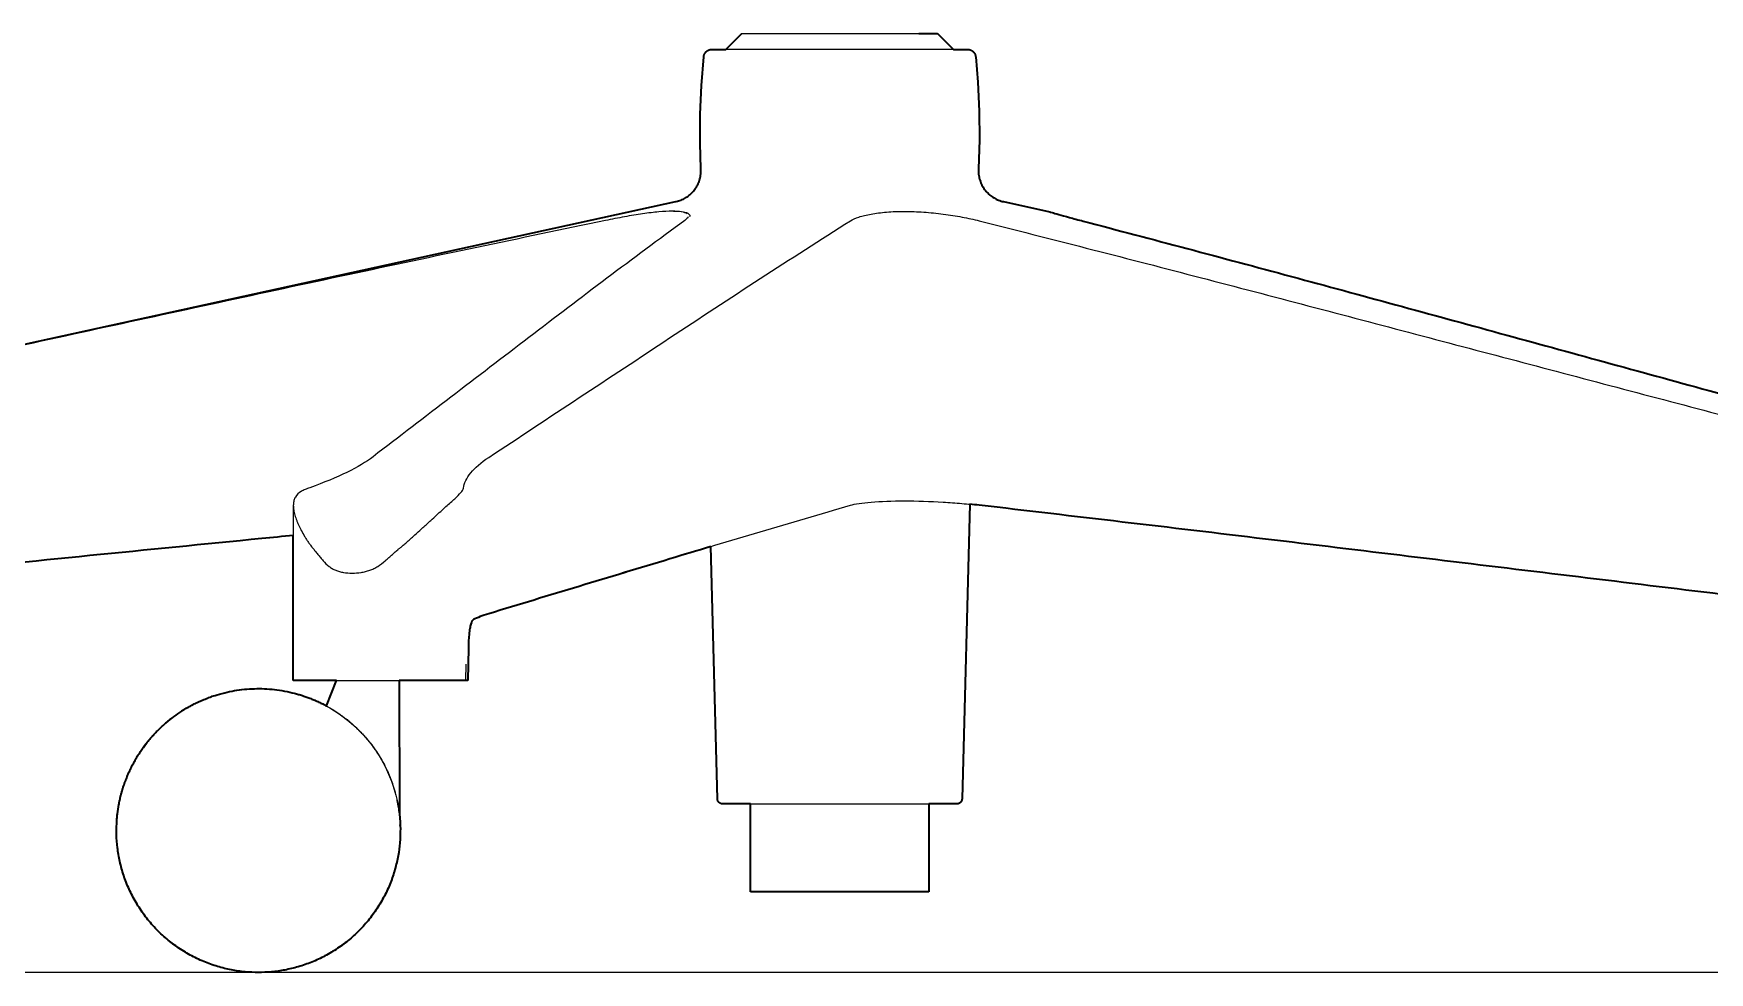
# Model space of a CAD drawing. Header units: millimetres. Extents: x 0 to 2114, y -1303 to 973.
# Drawn here: x 1493.5 to 1868.7, y 0 to 210.2 of the extents above; entities that cross this region are included whole.
import ezdxf

# ---------------------------------------------------------------- set-up
doc = ezdxf.new("R2010")
doc.units = ezdxf.units.MM
doc.layers.add('Blocks', color=7, linetype='Continuous')
for name, color, linetype, lineweight, true_color in [('Blocks$Inner', 7, 'Continuous', 25, 0x007f00), ('Blocks$Outline', 7, 'Continuous', 35, 0xff3f3f), ('Groud', 7, 'Continuous', 25, 0x243775)]:
    doc.layers.add(name, color=color, linetype=linetype, lineweight=lineweight, true_color=true_color)

# ---------------------------------------------------------------- blocks, each defined once
blk = doc.blocks.new('Aeron Size B Office Chair Side')
at = {"layer": 'Blocks$Inner'}
for p, q in [((418.54, 69.01), (418.46, 65.34)), ((389.58, 65.34), (387.35, 59.67)), ((403.61, 65.34), (403.67, 35.53))]:
    blk.add_line(p, q, dxfattribs=at)
for points in [[(519.98, 210.24), (524.17, 210.24), (527.72, 206.69), (476.77, 206.69), (480.33, 210.24), (524.17, 210.24)], [(477.15, 206.69), (476.62, 206.69), (476.13, 206.69), (475.69, 206.69), (475.28, 206.69), (474.92, 206.69), (474.6, 206.69), (474.33, 206.69), (474.1, 206.69), (473.92, 206.69), (473.78, 206.69), (473.68, 206.69), (473.63, 206.69), (473.56, 206.68), (473.48, 206.68), (473.41, 206.67), (473.34, 206.66), (473.26, 206.65), (473.19, 206.63), (473.12, 206.62), (473.05, 206.59), (472.98, 206.57), (472.92, 206.54), (472.85, 206.51), (472.78, 206.48), (472.72, 206.44), (472.66, 206.41), (472.59, 206.37), (472.53, 206.32), (472.48, 206.28), (472.42, 206.23), (472.37, 206.18), (472.31, 206.13), (472.26, 206.08), (472.22, 206.02), (472.17, 205.96), (472.13, 205.91), (472.09, 205.84), (472.05, 205.78), (472.01, 205.72), (471.98, 205.65), (471.95, 205.59), (471.92, 205.52), (471.9, 205.45), (471.87, 205.38), (471.85, 205.31), (471.84, 205.24), (471.82, 205.17), (471.81, 205.09), (471.81, 205.04), (471.27, 198.6), (471, 192.15), (470.98, 185.69), (471.18, 179.95), (471.19, 179.66), (471.19, 179.38), (471.18, 179.09), (471.15, 178.81), (471.11, 178.52), (471.07, 178.24), (471.01, 177.96), (470.94, 177.68), (470.86, 177.41), (470.77, 177.14), (470.66, 176.87), (470.55, 176.61), (470.43, 176.35), (470.29, 176.1), (470.15, 175.85), (469.99, 175.61), (469.83, 175.38), (469.66, 175.15), (469.48, 174.93), (469.29, 174.71), (469.09, 174.51), (468.88, 174.31), (468.67, 174.12), (468.45, 173.94), (468.22, 173.77), (467.98, 173.61), (467.74, 173.45), (467.49, 173.31), (467.24, 173.18), (466.98, 173.06), (466.72, 172.94), (466.45, 172.84), (466.18, 172.75), (465.91, 172.67), (465.63, 172.6), (465.57, 172.59), (169.22, 107.72)], [(549.31, 170.32), (538.92, 172.59), (538.64, 172.66), (538.37, 172.73), (538.1, 172.82), (537.83, 172.92), (537.56, 173.03), (537.3, 173.15), (537.05, 173.28), (536.8, 173.43), (536.56, 173.58), (536.32, 173.74), (536.09, 173.91), (535.87, 174.08), (535.65, 174.27), (535.45, 174.47), (535.25, 174.67), (535.05, 174.88), (534.87, 175.1), (534.7, 175.33), (534.53, 175.56), (534.38, 175.8), (534.23, 176.05), (534.1, 176.3), (533.97, 176.56), (533.85, 176.82), (533.75, 177.08), (533.66, 177.35), (533.57, 177.63), (533.5, 177.9), (533.44, 178.18), (533.39, 178.46), (533.35, 178.75), (533.32, 179.03), (533.31, 179.32), (533.3, 179.6), (533.31, 179.89), (533.31, 179.95), (533.53, 186.4), (533.48, 192.87), (533.17, 199.32), (532.69, 205.04), (532.68, 205.12), (532.67, 205.19), (532.65, 205.26), (532.63, 205.33), (532.61, 205.4), (532.59, 205.47), (532.57, 205.54), (532.54, 205.61), (532.5, 205.67), (532.47, 205.74), (532.43, 205.8), (532.4, 205.86), (532.35, 205.92), (532.31, 205.98), (532.26, 206.04), (532.22, 206.09), (532.16, 206.15), (532.11, 206.2), (532.06, 206.25), (532, 206.29), (531.94, 206.34), (531.88, 206.38), (531.82, 206.42), (531.76, 206.45), (531.69, 206.49), (531.63, 206.52), (531.56, 206.55), (531.49, 206.58), (531.42, 206.6), (531.35, 206.62), (531.28, 206.64), (531.21, 206.65), (531.14, 206.67), (531.06, 206.68), (530.99, 206.68), (530.92, 206.69), (530.87, 206.69), (530.81, 206.69), (530.72, 206.69), (530.58, 206.69), (530.4, 206.69), (530.17, 206.69), (529.89, 206.69), (529.57, 206.69), (529.21, 206.69), (528.81, 206.69), (528.36, 206.69), (527.87, 206.69), (527.34, 206.69), (526.77, 206.69), (526.16, 206.69), (525.51, 206.69), (524.83, 206.69), (524.11, 206.69), (523.35, 206.69), (522.56, 206.69), (521.74, 206.69), (520.88, 206.69), (520, 206.69), (519.09, 206.69), (518.15, 206.69), (517.19, 206.69), (516.2, 206.69), (515.19, 206.69), (514.16, 206.69), (513.11, 206.69), (512.04, 206.69), (510.96, 206.69), (509.86, 206.69), (508.75, 206.69), (507.63, 206.69), (506.5, 206.69), (505.37, 206.69), (504.23, 206.69), (503.08, 206.69), (501.94, 206.69), (500.79, 206.69), (499.65, 206.69), (498.51, 206.69), (497.38, 206.69), (496.26, 206.69), (495.14, 206.69), (494.04, 206.69), (492.95, 206.69), (491.88, 206.69), (490.82, 206.69), (489.78, 206.69), (488.76, 206.69), (487.76, 206.69), (486.78, 206.69), (485.83, 206.69), (484.91, 206.69), (484.01, 206.69), (483.15, 206.69), (482.31, 206.69), (481.5, 206.69), (480.73, 206.69), (479.99, 206.69), (479.29, 206.69), (478.63, 206.69), (478, 206.69), (477.41, 206.69), (476.86, 206.69), (476.35, 206.69), (475.89, 206.69), (475.46, 206.69), (475.08, 206.69), (474.74, 206.69), (474.45, 206.69), (474.2, 206.69), (473.99, 206.69), (473.83, 206.69), (473.72, 206.69), (473.65, 206.69), (473.63, 206.69)], [(530.87, 206.69), (530.84, 206.69), (530.77, 206.69), (530.66, 206.69), (530.5, 206.69), (530.3, 206.69), (530.05, 206.69), (529.75, 206.69), (529.41, 206.69), (529.03, 206.69), (528.61, 206.69), (528.14, 206.69), (527.63, 206.69)], [(379.92, 104.6), (379.92, 65.34), (418.01, 65.34), (419.02, 65.34), (419.06, 69.01), (419.11, 72.67)], [(473.37, 95.36), (474.86, 38.9), (474.86, 38.85), (474.87, 38.8), (474.87, 38.76), (474.88, 38.71), (474.89, 38.66), (474.9, 38.62), (474.92, 38.57), (474.93, 38.52), (474.95, 38.48), (474.97, 38.43), (474.99, 38.39), (475.01, 38.35), (475.04, 38.31), (475.06, 38.27), (475.09, 38.23), (475.12, 38.19), (475.15, 38.15), (475.18, 38.11), (475.22, 38.08), (475.25, 38.05), (475.29, 38.01), (475.32, 37.98), (475.36, 37.95), (475.4, 37.93), (475.44, 37.9), (475.49, 37.88), (475.53, 37.85), (475.57, 37.83), (475.62, 37.81), (475.66, 37.8), (475.71, 37.78), (475.75, 37.77), (475.8, 37.76), (475.85, 37.75), (475.89, 37.74), (475.94, 37.73), (475.99, 37.73), (476.04, 37.73), (476.07, 37.73), (476.12, 37.73), (476.2, 37.73), (476.33, 37.73), (476.5, 37.73), (476.71, 37.73), (476.96, 37.73), (477.25, 37.73), (477.58, 37.73), (477.95, 37.73), (478.36, 37.73), (478.81, 37.73), (479.29, 37.73), (479.81, 37.73), (480.37, 37.73), (480.96, 37.73), (481.59, 37.73), (482.25, 37.73), (482.94, 37.73), (483.67, 37.73), (484.42, 37.73), (485.2, 37.73), (486.01, 37.73), (486.84, 37.73), (487.7, 37.73), (488.58, 37.73), (489.49, 37.73), (490.41, 37.73), (491.35, 37.73), (492.31, 37.73), (493.29, 37.73), (494.28, 37.73), (495.28, 37.73), (496.3, 37.73), (497.32, 37.73), (498.36, 37.73), (499.39, 37.73), (500.44, 37.73), (501.48, 37.73), (502.53, 37.73), (503.58, 37.73), (504.62, 37.73), (505.66, 37.73), (506.7, 37.73), (507.72, 37.73), (508.74, 37.73), (509.75, 37.73), (510.75, 37.73), (511.73, 37.73), (512.7, 37.73), (513.65, 37.73), (514.59, 37.73), (515.5, 37.73), (516.39, 37.73), (517.26, 37.73), (518.11, 37.73), (518.93, 37.73), (519.72, 37.73), (520.49, 37.73), (521.22, 37.73), (521.93, 37.73), (522.6, 37.73), (523.25, 37.73), (523.85, 37.73), (524.43, 37.73), (524.97, 37.73), (525.47, 37.73), (525.93, 37.73), (526.36, 37.73), (526.75, 37.73), (527.1, 37.73), (527.41, 37.73), (527.68, 37.73), (527.9, 37.73), (528.09, 37.73), (528.24, 37.73), (528.34, 37.73), (528.41, 37.73), (528.43, 37.73), (528.47, 37.73), (528.52, 37.73), (528.57, 37.74), (528.62, 37.74), (528.67, 37.75), (528.71, 37.76), (528.76, 37.77), (528.81, 37.79), (528.85, 37.8), (528.9, 37.82), (528.94, 37.84), (528.98, 37.86), (529.03, 37.89), (529.07, 37.91), (529.11, 37.94), (529.15, 37.97), (529.19, 37.99), (529.22, 38.03), (529.26, 38.06), (529.29, 38.09), (529.32, 38.13), (529.36, 38.16), (529.39, 38.2), (529.41, 38.24), (529.44, 38.28), (529.47, 38.32), (529.49, 38.36), (529.51, 38.41), (529.53, 38.45), (529.55, 38.5), (529.57, 38.54), (529.58, 38.59), (529.6, 38.63), (529.61, 38.68), (529.62, 38.73), (529.62, 38.78), (529.63, 38.82), (529.63, 38.87), (529.63, 38.9), (531.38, 104.85)], [(476.07, 37.73), (476.09, 37.73), (476.15, 37.73), (476.26, 37.73), (476.4, 37.73), (476.59, 37.73), (476.82, 37.73), (477.09, 37.73), (477.4, 37.73), (477.75, 37.73), (478.13, 37.73), (478.56, 37.73), (479.03, 37.73), (479.53, 37.73), (480.07, 37.73), (480.64, 37.73), (481.25, 37.73), (481.89, 37.73), (482.57, 37.73)], [(522.24, 37.73), (522.9, 37.73), (523.53, 37.73), (524.12, 37.73), (524.68, 37.73), (525.2, 37.73), (525.69, 37.73), (526.13, 37.73), (526.54, 37.73), (526.91, 37.73), (527.24, 37.73), (527.54, 37.73), (527.79, 37.73), (528, 37.73), (528.16, 37.73), (528.29, 37.73), (528.38, 37.73), (528.43, 37.73)]]:
    blk.add_lwpolyline(points, dxfattribs=at)
blk.add_lwpolyline([(522.21, 37.73), (522.21, 18.08), (482.28, 18.08), (482.28, 37.73)], close=True, dxfattribs=at)
at = {"layer": 'Blocks$Inner', "extrusion": (0, 0, -1)}
for start, end in [(55.3384, 124.6616), (270, 90), (90, 270), (19.2891, 52.4134), (127.5866, 160.7109)]:
    blk.add_arc((-372.1, 31.78), 31.78, start, end, dxfattribs=at)
at = {"layer": 'Blocks$Inner'}
for points in [[(468.08, 169.86), (467.84, 170.05), (467.02, 170.35), (464.85, 170.51), (461.85, 170.36), (458.2, 169.91), (454.1, 169.22), (451.22, 168.67), (449.79, 168.37)], [(465.06, 170.49), (465.92, 170.49), (467.37, 170.38), (468.59, 169.92), (468.74, 169.45), (468.64, 169.2)], [(468.31, 169.2), (468.22, 168.94), (467.96, 168.67), (467.55, 168.37)], [(504.68, 168.32), (505.15, 168.62), (506.42, 169.17), (509.17, 169.85), (512.66, 170.31), (516.7, 170.46), (521.05, 170.3), (525.46, 169.85), (529.7, 169.16), (532.27, 168.62), (533.46, 168.32)], [(556.78, 168.23), (555.64, 168.53), (553.55, 169.07), (551.15, 169.76), (549.65, 170.21), (549.31, 170.31), (549.31, 170.32)], [(449.79, 168.37), (430.61, 164.37), (392.22, 156.28), (334.31, 143.68), (276.65, 131.13), (238.18, 122.74), (218.96, 118.54)], [(467.55, 168.37), (461.75, 164.12), (450.13, 155.51), (432.65, 142.16), (415.22, 128.84), (403.59, 119.94), (397.78, 115.48)], [(423.68, 115.34), (430.43, 119.8), (443.92, 128.72), (464.16, 142.06), (484.45, 155.44), (497.94, 164.06), (504.68, 168.32)], [(533.46, 168.32), (549.45, 164.27), (581.45, 156.07), (629.65, 143.34), (677.7, 130.65), (709.75, 122.16), (725.77, 117.91)], [(397.78, 115.48), (396.26, 114.3), (392.34, 111.97), (386.77, 109.68), (383.62, 108.55)], [(418.01, 108.43), (418.14, 109.56), (419.22, 111.85), (421.93, 114.17), (423.68, 115.34)], [(383.62, 108.55), (383.24, 108.41), (382.53, 108.14), (381.94, 107.86), (381.67, 107.72)], [(417.66, 107.72), (417.76, 107.84), (417.93, 108.08), (418, 108.31), (418.01, 108.43)], [(423.68, 80.32), (430.43, 82.37), (443.93, 86.46), (464.17, 92.58), (484.48, 98.72), (497.95, 102.68), (504.68, 104.63)], [(533.46, 104.63), (554.83, 102.13), (597.57, 97.08), (661.67, 89.28), (704.4, 84.1), (725.77, 81.5)], [(420.24, 79.04), (420.68, 79.25), (421.7, 79.68), (422.98, 80.1), (423.68, 80.32)]]:
    blk.add_open_spline(points, degree=3, dxfattribs=at)
for points, knots in [([(556.78, 168.23), (555.64, 168.53), (553.54, 169.07), (551.15, 169.76), (549.65, 170.21), (549.31, 170.31), (549.31, 170.32)], [3.5, 3.5, 3.5, 3.5, 3.749996, 3.999998, 4.249999, 4.5, 4.5, 4.5, 4.5]), ([(743.48, 117.49), (727.93, 121.77), (696.81, 130.32), (650.17, 143.1), (603.37, 155.91), (572.3, 164.16), (556.78, 168.23)], [2.5, 2.5, 2.5, 2.5, 2.75, 3, 3.25, 3.5, 3.5, 3.5, 3.5]), ([(381.67, 107.72), (381.09, 107.37), (380.46, 106.74), (380.02, 105.69), (379.89, 104.82), (379.95, 103.81), (380.16, 102.68), (380.47, 101.69), (380.79, 100.87), (381.06, 100.26), (381.36, 99.64), (381.81, 98.77), (382.3, 97.88), (382.85, 96.98), (383.3, 96.31), (383.69, 95.75), (383.99, 95.37), (384.16, 95.16), (384.29, 95), (384.42, 94.84), (384.6, 94.62), (384.92, 94.22), (385.38, 93.62), (385.97, 92.9), (386.78, 91.95), (387.66, 91.08), (388.51, 90.49), (389.02, 90.21), (389.41, 90.04), (389.82, 89.9), (390.39, 89.73), (391.44, 89.5), (393.08, 89.37), (394.77, 89.5), (395.92, 89.73), (396.56, 89.9), (397.03, 90.04), (397.49, 90.21), (398.09, 90.49), (399.11, 91.08), (400.23, 91.95), (401.32, 92.9), (402.12, 93.62), (402.79, 94.22), (403.26, 94.61), (403.52, 94.83), (403.73, 95), (403.93, 95.16), (404.19, 95.37), (404.65, 95.75), (405.29, 96.3), (406.04, 96.98), (407.03, 97.88), (407.99, 98.77), (408.82, 99.52), (409.29, 99.95), (409.76, 100.36), (410.34, 100.87), (411.24, 101.68), (412.31, 102.68), (413.52, 103.81), (414.64, 104.82), (415.64, 105.69), (416.78, 106.74), (417.39, 107.37), (417.66, 107.72)], [-8, -8, -8, -8, -7.944444, -7.916667, -7.888889, -7.861111, -7.833333, -7.805556, -7.791667, -7.777778, -7.763889, -7.75, -7.722222, -7.708333, -7.694444, -7.680556, -7.673611, -7.670139, -7.666667, -7.663194, -7.659722, -7.652778, -7.638889, -7.625, -7.611111, -7.583333, -7.569444, -7.5625, -7.555556, -7.548611, -7.541667, -7.527778, -7.5, -7.472222, -7.458333, -7.451389, -7.444444, -7.4375, -7.430556, -7.416667, -7.388889, -7.375, -7.361111, -7.347222, -7.340278, -7.336806, -7.333333, -7.329861, -7.326389, -7.319444, -7.305556, -7.291667, -7.277778, -7.25, -7.236111, -7.229167, -7.222222, -7.208333, -7.194444, -7.166667, -7.138889, -7.111111, -7.083333, -7.055556, -7, -7, -7, -7]), ([(504.68, 104.63), (505.64, 104.91), (508.84, 105.39), (516.54, 105.69), (524, 105.44), (529.67, 105.02), (532.26, 104.77), (533.46, 104.63)], [44.097501, 44.097501, 44.097501, 44.097501, 44.347501, 44.597501, 44.847501, 44.972501, 45.097501, 45.097501, 45.097501, 45.097501]), ([(218.96, 81.78), (244.6, 84.36), (295.89, 89.48), (349.57, 94.86), (377.58, 97.62), (379.95, 97.86)], [45.8390826, 45.8390826, 45.8390826, 45.8390826, 46.172416, 46.5057493, 46.5364879, 46.5364879, 46.5364879, 46.5364879]), ([(419.11, 72.67), (419.13, 73.76), (419.2, 75.32), (419.42, 77.03), (419.71, 78.39), (420.01, 78.93), (420.24, 79.04)], [41.097501, 41.097501, 41.097501, 41.097501, 41.430835, 41.597501, 41.764168, 42.097501, 42.097501, 42.097501, 42.097501]), ([(388.35, 59.1), (388.5, 59.01), (388.85, 58.8), (389.47, 58.4), (390.04, 58.02), (390.51, 57.69), (390.85, 57.45), (391.2, 57.19), (391.69, 56.81), (392.32, 56.31), (392.95, 55.77), (393.45, 55.33), (393.81, 55), (394.17, 54.66), (394.64, 54.2), (395.22, 53.6), (395.79, 52.98), (396.23, 52.48), (396.55, 52.1), (396.86, 51.72), (397.27, 51.2), (397.76, 50.55), (398.32, 49.75), (398.68, 49.21), (398.86, 48.94)], [0.1111111, 0.1111111, 0.1111111, 0.1111111, 0.1388889, 0.1666667, 0.1944444, 0.2083333, 0.2222222, 0.2361111, 0.25, 0.2777778, 0.3055556, 0.3194444, 0.3333333, 0.3472222, 0.3611111, 0.3888889, 0.4166667, 0.4305556, 0.4444444, 0.4583333, 0.4722222, 0.5, 0.5277778, 0.5555556, 0.5555556, 0.5555556, 0.5555556]), ([(399.73, 47.5), (399.77, 47.43), (400.12, 46.81), (400.74, 45.61), (401.38, 44.18), (401.78, 43.17), (401.99, 42.59), (402.15, 42.15), (402.3, 41.71), (402.49, 41.12), (402.62, 40.67), (402.7, 40.37)], [0.6043645, 0.6043645, 0.6043645, 0.6043645, 0.6111111, 0.6666667, 0.7222222, 0.75, 0.7638889, 0.7777778, 0.7916667, 0.8055556, 0.8333333, 0.8333333, 0.8333333, 0.8333333]), ([(403.67, 35.53), (403.61, 36.01), (403.5, 36.75), (403.34, 37.67), (403.23, 38.21), (403.17, 38.49), (403.14, 38.63)], [29.8073144, 29.8073144, 29.8073144, 29.8073144, 29.8628357, 29.8906306, 29.9045281, 29.9184255, 29.9184255, 29.9184255, 29.9184255])]:
    blk.add_open_spline(points, degree=3, knots=knots, dxfattribs=at)
at = {"layer": 'Blocks$Outline'}
for points in [[(476.77, 206.69), (480.33, 210.24)], [(519.98, 210.24), (524.17, 210.24)], [(524.17, 210.24), (527.72, 206.69)], [(472.59, 206.37), (472.66, 206.41)], [(472.66, 206.41), (472.72, 206.44)], [(472.72, 206.44), (472.78, 206.48)], [(472.78, 206.48), (472.85, 206.51)], [(472.85, 206.51), (472.92, 206.54)], [(472.92, 206.54), (472.98, 206.57)], [(472.98, 206.57), (473.05, 206.59)], [(473.05, 206.59), (473.12, 206.62)], [(473.12, 206.62), (473.19, 206.63)], [(473.19, 206.63), (473.26, 206.65)], [(473.26, 206.65), (473.34, 206.66)], [(473.34, 206.66), (473.41, 206.67)], [(473.41, 206.67), (473.48, 206.68)], [(473.48, 206.68), (473.56, 206.68)], [(473.56, 206.68), (473.63, 206.69)], [(473.63, 206.69), (473.65, 206.69)], [(473.65, 206.69), (473.72, 206.69)], [(473.72, 206.69), (473.83, 206.69)], [(473.83, 206.69), (473.99, 206.69)], [(473.99, 206.69), (474.2, 206.69)], [(474.2, 206.69), (474.45, 206.69)], [(474.45, 206.69), (474.74, 206.69)], [(474.74, 206.69), (475.08, 206.69)], [(475.08, 206.69), (475.46, 206.69)], [(475.46, 206.69), (475.89, 206.69)], [(475.89, 206.69), (476.35, 206.69)], [(476.35, 206.69), (476.77, 206.69)], [(527.72, 206.69), (527.87, 206.69)], [(527.87, 206.69), (528.36, 206.69)], [(528.36, 206.69), (528.81, 206.69)], [(528.81, 206.69), (529.21, 206.69)], [(529.21, 206.69), (529.57, 206.69)], [(529.57, 206.69), (529.89, 206.69)], [(529.89, 206.69), (530.17, 206.69)], [(530.17, 206.69), (530.4, 206.69)], [(530.4, 206.69), (530.58, 206.69)], [(530.58, 206.69), (530.72, 206.69)], [(530.72, 206.69), (530.81, 206.69)], [(530.81, 206.69), (530.87, 206.69)], [(530.87, 206.69), (530.92, 206.69)], [(530.92, 206.69), (530.99, 206.68)], [(530.99, 206.68), (531.06, 206.68)], [(531.06, 206.68), (531.14, 206.67)], [(531.14, 206.67), (531.21, 206.65)], [(531.21, 206.65), (531.28, 206.64)], [(531.28, 206.64), (531.35, 206.62)], [(531.35, 206.62), (531.42, 206.6)], [(531.42, 206.6), (531.49, 206.58)], [(531.49, 206.58), (531.56, 206.55)], [(531.56, 206.55), (531.63, 206.52)], [(531.63, 206.52), (531.69, 206.49)], [(531.69, 206.49), (531.76, 206.45)], [(531.76, 206.45), (531.82, 206.42)], [(531.82, 206.42), (531.88, 206.38)], [(531.88, 206.38), (531.94, 206.34)], [(471.27, 198.6), (471.81, 205.04)], [(471.81, 205.09), (471.82, 205.17)], [(471.81, 205.04), (471.81, 205.09)], [(471.82, 205.17), (471.84, 205.24)], [(471.84, 205.24), (471.85, 205.31)], [(471.85, 205.31), (471.87, 205.38)], [(471.87, 205.38), (471.9, 205.45)], [(471.9, 205.45), (471.92, 205.52)], [(471.92, 205.52), (471.95, 205.59)], [(471.95, 205.59), (471.98, 205.65)], [(471.98, 205.65), (472.01, 205.72)], [(472.01, 205.72), (472.05, 205.78)], [(472.05, 205.78), (472.09, 205.84)], [(472.09, 205.84), (472.13, 205.91)], [(472.13, 205.91), (472.17, 205.96)], [(472.17, 205.96), (472.22, 206.02)], [(472.22, 206.02), (472.26, 206.08)], [(472.26, 206.08), (472.31, 206.13)], [(472.31, 206.13), (472.37, 206.18)], [(472.37, 206.18), (472.42, 206.23)], [(472.42, 206.23), (472.48, 206.28)], [(472.48, 206.28), (472.53, 206.32)], [(472.53, 206.32), (472.59, 206.37)], [(531.94, 206.34), (532, 206.29)], [(532, 206.29), (532.06, 206.25)], [(532.06, 206.25), (532.11, 206.2)], [(532.11, 206.2), (532.16, 206.15)], [(532.16, 206.15), (532.22, 206.09)], [(532.22, 206.09), (532.26, 206.04)], [(532.26, 206.04), (532.31, 205.98)], [(532.31, 205.98), (532.35, 205.92)], [(532.35, 205.92), (532.4, 205.86)], [(532.4, 205.86), (532.43, 205.8)], [(532.43, 205.8), (532.47, 205.74)], [(532.47, 205.74), (532.5, 205.67)], [(532.5, 205.67), (532.54, 205.61)], [(532.54, 205.61), (532.57, 205.54)], [(532.57, 205.54), (532.59, 205.47)], [(532.59, 205.47), (532.61, 205.4)], [(532.61, 205.4), (532.63, 205.33)], [(532.63, 205.33), (532.65, 205.26)], [(532.65, 205.26), (532.67, 205.19)], [(532.67, 205.19), (532.68, 205.12)], [(532.68, 205.12), (532.69, 205.04)], [(532.69, 205.04), (533.17, 199.32)], [(533.17, 199.32), (533.48, 192.87)], [(471, 192.15), (471.27, 198.6)], [(470.98, 185.69), (471, 192.15)], [(533.48, 192.87), (533.53, 186.4)], [(471.18, 179.95), (470.98, 185.69)], [(533.53, 186.4), (533.31, 179.95)], [(470.43, 176.35), (470.55, 176.61)], [(470.55, 176.61), (470.66, 176.87)], [(470.66, 176.87), (470.77, 177.14)], [(470.77, 177.14), (470.86, 177.41)], [(470.86, 177.41), (470.94, 177.68)], [(470.94, 177.68), (471.01, 177.96)], [(471.01, 177.96), (471.07, 178.24)], [(471.07, 178.24), (471.11, 178.52)], [(471.11, 178.52), (471.15, 178.81)], [(471.15, 178.81), (471.18, 179.09)], [(471.19, 179.66), (471.18, 179.95)], [(471.18, 179.09), (471.19, 179.38)], [(471.19, 179.38), (471.19, 179.66)], [(533.31, 179.89), (533.3, 179.6)], [(533.3, 179.6), (533.31, 179.32)], [(533.31, 179.95), (533.31, 179.89)], [(533.31, 179.32), (533.32, 179.03)], [(533.32, 179.03), (533.35, 178.75)], [(533.35, 178.75), (533.39, 178.46)], [(533.39, 178.46), (533.44, 178.18)], [(533.44, 178.18), (533.5, 177.9)], [(533.5, 177.9), (533.57, 177.63)], [(533.57, 177.63), (533.66, 177.35)], [(533.66, 177.35), (533.75, 177.08)], [(533.75, 177.08), (533.85, 176.82)], [(533.85, 176.82), (533.97, 176.56)], [(533.97, 176.56), (534.1, 176.3)], [(465.63, 172.6), (465.91, 172.67)], [(465.91, 172.67), (466.18, 172.75)], [(466.18, 172.75), (466.45, 172.84)], [(466.45, 172.84), (466.72, 172.94)], [(466.72, 172.94), (466.98, 173.06)], [(466.98, 173.06), (467.24, 173.18)], [(467.24, 173.18), (467.49, 173.31)], [(467.49, 173.31), (467.74, 173.45)], [(467.74, 173.45), (467.98, 173.61)], [(467.98, 173.61), (468.22, 173.77)], [(468.22, 173.77), (468.45, 173.94)], [(468.45, 173.94), (468.67, 174.12)], [(468.67, 174.12), (468.88, 174.31)], [(468.88, 174.31), (469.09, 174.51)], [(469.09, 174.51), (469.29, 174.71)], [(469.29, 174.71), (469.48, 174.93)], [(469.48, 174.93), (469.66, 175.15)], [(469.66, 175.15), (469.83, 175.38)], [(469.83, 175.38), (469.99, 175.61)], [(469.99, 175.61), (470.15, 175.85)], [(470.15, 175.85), (470.29, 176.1)], [(470.29, 176.1), (470.43, 176.35)], [(534.1, 176.3), (534.23, 176.05)], [(534.23, 176.05), (534.38, 175.8)], [(534.38, 175.8), (534.53, 175.56)], [(534.53, 175.56), (534.7, 175.33)], [(534.7, 175.33), (534.87, 175.1)], [(534.87, 175.1), (535.05, 174.88)], [(535.05, 174.88), (535.25, 174.67)], [(535.25, 174.67), (535.45, 174.47)], [(535.45, 174.47), (535.65, 174.27)], [(535.65, 174.27), (535.87, 174.08)], [(535.87, 174.08), (536.09, 173.91)], [(536.09, 173.91), (536.32, 173.74)], [(536.32, 173.74), (536.56, 173.58)], [(536.56, 173.58), (536.8, 173.43)], [(536.8, 173.43), (537.05, 173.28)], [(537.05, 173.28), (537.3, 173.15)], [(537.3, 173.15), (537.56, 173.03)], [(537.56, 173.03), (537.83, 172.92)], [(537.83, 172.92), (538.1, 172.82)], [(538.1, 172.82), (538.37, 172.73)], [(538.37, 172.73), (538.64, 172.66)], [(538.64, 172.66), (538.92, 172.59)], [(169.22, 107.72), (465.57, 172.59)], [(465.57, 172.59), (465.63, 172.6)], [(538.92, 172.59), (549.31, 170.32)], [(531.38, 104.85), (529.63, 38.9)], [(379.92, 65.34), (379.92, 97.85)], [(474.86, 38.9), (473.37, 95.36)], [(419.11, 72.67), (419.06, 69.01)], [(419.06, 69.01), (419.02, 65.34)], [(389.58, 65.34), (379.92, 65.34)], [(387.35, 59.67), (389.58, 65.34)], [(418.01, 65.34), (403.61, 65.34)], [(403.61, 65.34), (403.67, 35.53)], [(419.02, 65.34), (418.01, 65.34)], [(474.86, 38.85), (474.86, 38.9)], [(474.87, 38.8), (474.86, 38.85)], [(474.87, 38.76), (474.87, 38.8)], [(474.88, 38.71), (474.87, 38.76)], [(474.89, 38.66), (474.88, 38.71)], [(474.9, 38.62), (474.89, 38.66)], [(474.92, 38.57), (474.9, 38.62)], [(474.93, 38.52), (474.92, 38.57)], [(474.95, 38.48), (474.93, 38.52)], [(474.97, 38.43), (474.95, 38.48)], [(474.99, 38.39), (474.97, 38.43)], [(475.01, 38.35), (474.99, 38.39)], [(475.04, 38.31), (475.01, 38.35)], [(475.06, 38.27), (475.04, 38.31)], [(475.09, 38.23), (475.06, 38.27)], [(475.12, 38.19), (475.09, 38.23)], [(475.15, 38.15), (475.12, 38.19)], [(475.18, 38.11), (475.15, 38.15)], [(475.22, 38.08), (475.18, 38.11)], [(475.25, 38.05), (475.22, 38.08)], [(475.29, 38.01), (475.25, 38.05)], [(475.32, 37.98), (475.29, 38.01)], [(475.36, 37.95), (475.32, 37.98)], [(475.4, 37.93), (475.36, 37.95)], [(475.44, 37.9), (475.4, 37.93)], [(475.49, 37.88), (475.44, 37.9)], [(475.53, 37.85), (475.49, 37.88)], [(475.57, 37.83), (475.53, 37.85)], [(475.62, 37.81), (475.57, 37.83)], [(475.66, 37.8), (475.62, 37.81)], [(475.71, 37.78), (475.66, 37.8)], [(475.75, 37.77), (475.71, 37.78)], [(475.8, 37.76), (475.75, 37.77)], [(475.85, 37.75), (475.8, 37.76)], [(475.89, 37.74), (475.85, 37.75)], [(475.94, 37.73), (475.89, 37.74)], [(475.99, 37.73), (475.94, 37.73)], [(476.04, 37.73), (475.99, 37.73)], [(476.07, 37.73), (476.04, 37.73)], [(476.12, 37.73), (476.07, 37.73)], [(476.2, 37.73), (476.12, 37.73)], [(476.33, 37.73), (476.2, 37.73)], [(476.5, 37.73), (476.33, 37.73)], [(476.71, 37.73), (476.5, 37.73)], [(476.96, 37.73), (476.71, 37.73)], [(477.25, 37.73), (476.96, 37.73)], [(477.58, 37.73), (477.25, 37.73)], [(477.95, 37.73), (477.58, 37.73)], [(478.36, 37.73), (477.95, 37.73)], [(478.81, 37.73), (478.36, 37.73)], [(479.29, 37.73), (478.81, 37.73)], [(479.81, 37.73), (479.29, 37.73)], [(480.37, 37.73), (479.81, 37.73)], [(480.96, 37.73), (480.37, 37.73)], [(481.59, 37.73), (480.96, 37.73)], [(482.25, 37.73), (481.59, 37.73)], [(482.28, 37.73), (482.25, 37.73)], [(482.28, 18.08), (482.28, 37.73)], [(522.6, 37.73), (522.21, 37.73)], [(522.21, 37.73), (522.21, 18.08)], [(523.25, 37.73), (522.6, 37.73)], [(523.85, 37.73), (523.25, 37.73)], [(524.43, 37.73), (523.85, 37.73)], [(524.97, 37.73), (524.43, 37.73)], [(525.47, 37.73), (524.97, 37.73)], [(525.93, 37.73), (525.47, 37.73)], [(526.36, 37.73), (525.93, 37.73)], [(526.75, 37.73), (526.36, 37.73)], [(527.1, 37.73), (526.75, 37.73)], [(527.41, 37.73), (527.1, 37.73)], [(527.68, 37.73), (527.41, 37.73)], [(527.9, 37.73), (527.68, 37.73)], [(528.09, 37.73), (527.9, 37.73)], [(528.24, 37.73), (528.09, 37.73)], [(528.34, 37.73), (528.24, 37.73)], [(528.41, 37.73), (528.34, 37.73)], [(528.43, 37.73), (528.41, 37.73)], [(528.47, 37.73), (528.43, 37.73)], [(528.52, 37.73), (528.47, 37.73)], [(528.57, 37.74), (528.52, 37.73)], [(528.62, 37.74), (528.57, 37.74)], [(528.67, 37.75), (528.62, 37.74)], [(528.71, 37.76), (528.67, 37.75)], [(528.76, 37.77), (528.71, 37.76)], [(528.81, 37.79), (528.76, 37.77)], [(528.85, 37.8), (528.81, 37.79)], [(528.9, 37.82), (528.85, 37.8)], [(528.94, 37.84), (528.9, 37.82)], [(528.98, 37.86), (528.94, 37.84)], [(529.03, 37.89), (528.98, 37.86)], [(529.07, 37.91), (529.03, 37.89)], [(529.11, 37.94), (529.07, 37.91)], [(529.15, 37.97), (529.11, 37.94)], [(529.19, 37.99), (529.15, 37.97)], [(529.22, 38.03), (529.19, 37.99)], [(529.26, 38.06), (529.22, 38.03)], [(529.29, 38.09), (529.26, 38.06)], [(529.32, 38.13), (529.29, 38.09)], [(529.36, 38.16), (529.32, 38.13)], [(529.39, 38.2), (529.36, 38.16)], [(529.41, 38.24), (529.39, 38.2)], [(529.44, 38.28), (529.41, 38.24)], [(529.47, 38.32), (529.44, 38.28)], [(529.49, 38.36), (529.47, 38.32)], [(529.51, 38.41), (529.49, 38.36)], [(529.53, 38.45), (529.51, 38.41)], [(529.55, 38.5), (529.53, 38.45)], [(529.57, 38.54), (529.55, 38.5)], [(529.58, 38.59), (529.57, 38.54)], [(529.6, 38.63), (529.58, 38.59)], [(529.61, 38.68), (529.6, 38.63)], [(529.62, 38.73), (529.61, 38.68)], [(529.63, 38.82), (529.62, 38.78)], [(529.62, 38.78), (529.62, 38.73)], [(529.63, 38.9), (529.63, 38.87)], [(529.63, 38.87), (529.63, 38.82)], [(522.21, 18.08), (482.28, 18.08)]]:
    blk.add_lwpolyline(points, dxfattribs=at)
for points, knots in [([(549.31, 170.32), (549.31, 170.31), (549.65, 170.21), (551.15, 169.76), (553.54, 169.07), (555.64, 168.53), (556.78, 168.23), (556.78, 168.23)], [-1, -1, -1, -1, -0.75, -0.5, -0.25, -0.000006, 0, 0, 0, 0]), ([(556.78, 168.23), (572.3, 164.16), (603.37, 155.91), (650.17, 143.1), (696.81, 130.32), (727.93, 121.77), (743.48, 117.49)], [-3.4999995, -3.4999995, -3.4999995, -3.4999995, -3.25, -3, -2.75, -2.5, -2.5, -2.5, -2.5]), ([(379.92, 97.85), (377.56, 97.62), (349.56, 94.86), (295.89, 89.48), (244.6, 84.36), (218.96, 81.78)], [-46.5363692, -46.5363692, -46.5363692, -46.5363692, -46.5057493, -46.172416, -45.8390826, -45.8390826, -45.8390826, -45.8390826]), ([(473.37, 95.36), (470.31, 94.44), (460.48, 91.47), (443.93, 86.46), (430.43, 82.37), (423.68, 80.32)], [-43.710692, -43.710692, -43.710692, -43.710692, -43.5975014, -43.3475014, -43.0975014, -43.0975014, -43.0975014, -43.0975014]), ([(420.24, 79.04), (420.01, 78.93), (419.71, 78.39), (419.42, 77.03), (419.2, 75.32), (419.13, 73.76), (419.11, 72.67)], [-42.097501, -42.097501, -42.097501, -42.097501, -41.764168, -41.597501, -41.430835, -41.097501, -41.097501, -41.097501, -41.097501])]:
    blk.add_open_spline(points, degree=3, knots=knots, dxfattribs=at)
for points in [[(533.46, 104.63), (532.79, 104.7), (532.1, 104.78), (531.38, 104.85)], [(725.77, 81.5), (704.4, 84.1), (661.67, 89.28), (597.57, 97.08), (554.83, 102.13), (533.46, 104.63)], [(423.68, 80.32), (422.98, 80.1), (421.7, 79.68), (420.68, 79.25), (420.24, 79.04)]]:
    blk.add_open_spline(points, degree=3, dxfattribs=at)
for points, weights, knots in [([(354.03, 57.92), (362.19, 63.56), (380.22, 63.56), (387.35, 59.67)], [1, 0.911262551915, 0.911262551915, 0.970732166919], [0, 0, 0, 19.226673, 34.966437, 34.966437, 34.966437]), ([(372.1, 0), (340.32, 0), (340.32, 31.78), (340.32, 37.18), (342.11, 42.28)], [1, 0.707106781187, 1, 0.93423867274, 0.898007234773], [99.84531, 99.84531, 99.84531, 149.767965, 149.767965, 160.97676, 160.97676, 160.97676]), ([(403.67, 35.53), (403.89, 33.66), (403.89, 31.78), (403.89, 0), (372.1, 0)], [0.956061107668, 0.976076480677, 1, 0.707106781187, 1], [245.535592, 245.535592, 245.535592, 249.613275, 249.613275, 299.53593, 299.53593, 299.53593])]:
    blk.add_rational_spline(points, weights, degree=2, knots=knots, dxfattribs=at)
for points, weights in [([(342.11, 42.28), (345.23, 51.2), (352.72, 56.97)], [1, 0.958510973985, 1]), ([(352.72, 56.97), (353.36, 57.46), (354.03, 57.92)], [0.857135824917, 0.858555860808, 0.860538782647])]:
    blk.add_rational_spline(points, weights, degree=2, dxfattribs=at)

msp = doc.modelspace()

# ---------------------------------------------------------------- linework, layer by layer
at = {"layer": 'Groud'}
msp.add_lwpolyline([(2113.96, 0), (1171.71, 0)], dxfattribs=at)

# ---------------------------------------------------------------- block references
at = {"layer": 'Blocks'}
msp.add_blockref('Aeron Size B Office Chair Side', (1171.71, 0), dxfattribs=at)

doc.saveas('drawing.dxf')
